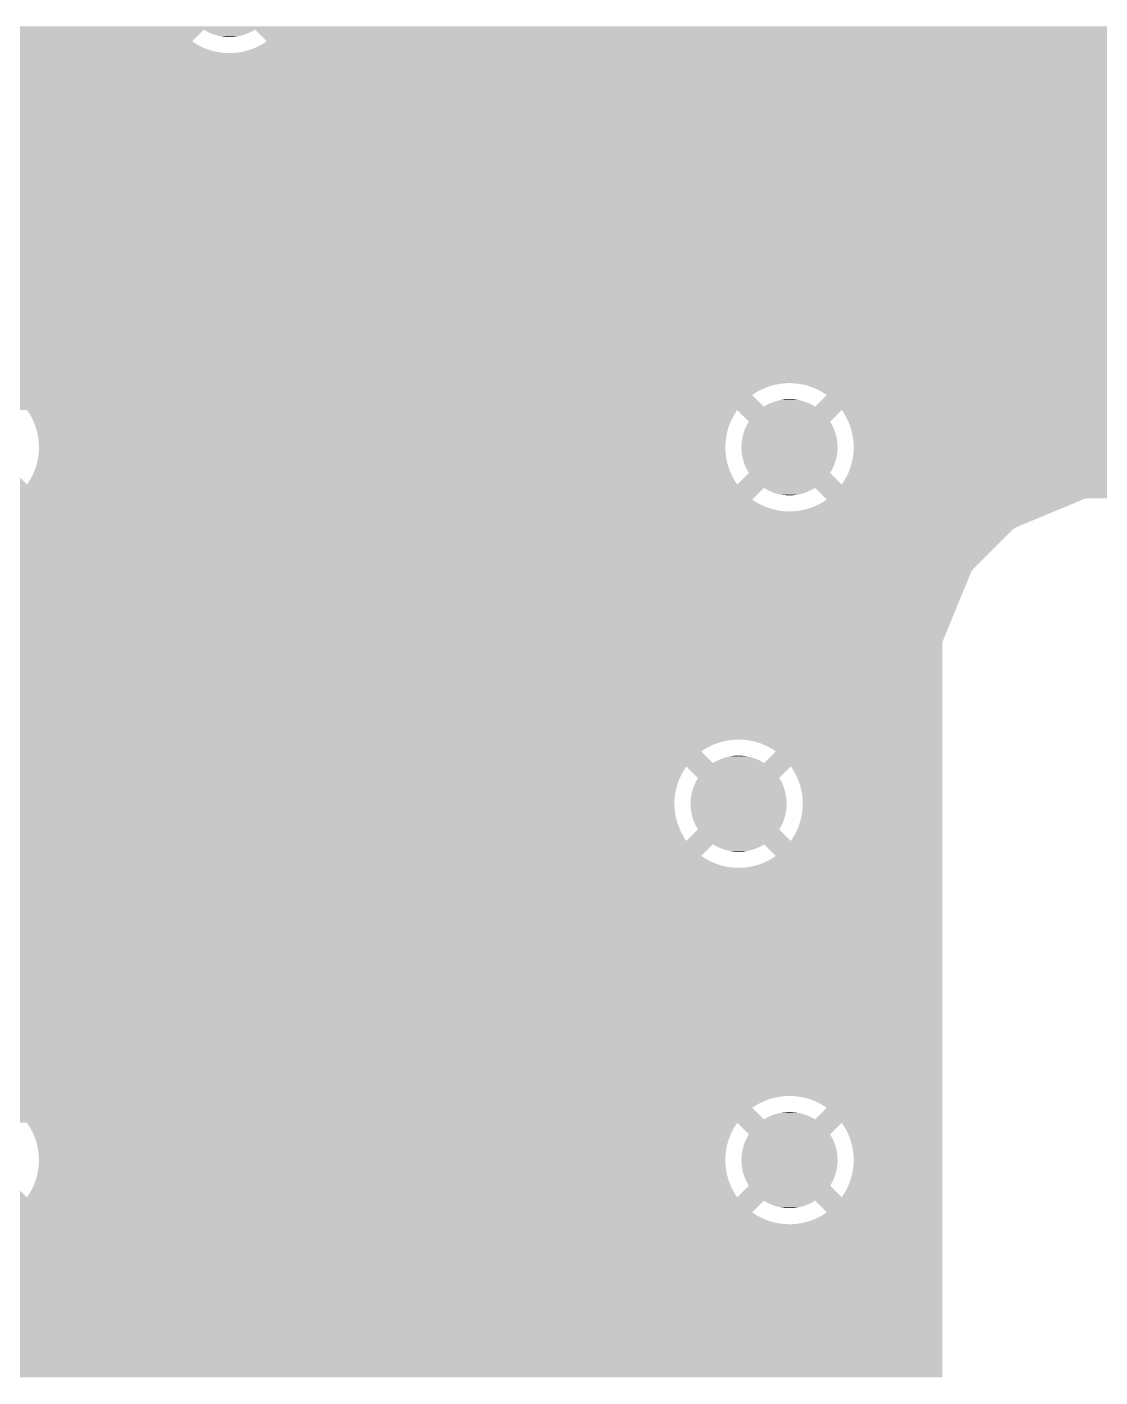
# Model space of a CAD drawing. Extents: x 295 to 953, y 10 to 290.
# Drawn here: x 744.32 to 757.7, y 150.48 to 167.32 of the extents above; entities that cross this region are included whole.
import ezdxf

# ---------------------------------------------------------------- set-up
doc = ezdxf.new("R2010")
doc.units = 0
doc.header["$LTSCALE"] = 5
doc.header["$MEASUREMENT"] = 0
doc.layers.add('FROMC1', color=7, linetype='CONTINUOUS')

msp = doc.modelspace()

# ---------------------------------------------------------------- linework, layer by layer
at = {"layer": 'FROMC1'}
for points in [[(628.471, 167.307), (628.464, 167.325), (768.433, 167.307), (768.433, 167.325)], [(628.479, 167.283), (628.471, 167.307), (768.433, 167.283), (768.433, 167.307)], [(700.322, 167.139), (700.178, 167.283), (746.383, 167.139), (746.527, 167.283)], [(700.178, 167.283), (700.178, 167.283), (746.527, 167.283), (746.528, 167.283)], [(746.557, 167.266), (746.528, 167.283), (747.139, 167.266), (747.168, 167.283)], [(746.57, 167.259), (746.557, 167.266), (747.124, 167.259), (747.139, 167.266)], [(746.601, 167.244), (746.57, 167.259), (747.095, 167.244), (747.124, 167.259)], [(746.615, 167.238), (746.601, 167.244), (747.079, 167.238), (747.095, 167.244)], [(746.647, 167.225), (746.615, 167.238), (747.049, 167.225), (747.079, 167.238)], [(746.661, 167.22), (746.647, 167.225), (747.032, 167.22), (747.049, 167.225)], [(746.695, 167.211), (746.661, 167.22), (747.002, 167.211), (747.032, 167.22)], [(746.709, 167.207), (746.695, 167.211), (746.984, 167.207), (747.002, 167.211)], [(746.744, 167.2), (746.709, 167.207), (746.954, 167.2), (746.984, 167.207)], [(746.757, 167.197), (746.744, 167.2), (746.935, 167.197), (746.954, 167.2)], [(746.794, 167.193), (746.757, 167.197), (746.905, 167.193), (746.935, 167.197)], [(746.806, 167.192), (746.794, 167.193), (746.881, 167.192), (746.905, 167.193)], [(746.855, 167.191), (746.806, 167.192), (746.855, 167.191), (746.881, 167.192)], [(747.312, 167.139), (747.168, 167.283), (768.433, 167.139), (768.433, 167.283)], [(700.044, 167.012), (700.064, 167.017), (746.663, 167.012), (746.639, 167.017)], [(700.064, 167.017), (700.099, 167.027), (746.639, 167.017), (746.607, 167.027)], [(700.099, 167.027), (700.119, 167.034), (746.607, 167.027), (746.585, 167.034)], [(700.119, 167.034), (700.153, 167.046), (746.585, 167.034), (746.553, 167.046)], [(700.153, 167.046), (700.172, 167.055), (746.553, 167.046), (746.532, 167.055)], [(700.172, 167.055), (700.205, 167.069), (746.532, 167.055), (746.501, 167.069)], [(700.205, 167.069), (700.224, 167.079), (746.501, 167.069), (746.48, 167.079)], [(700.224, 167.079), (700.256, 167.096), (746.48, 167.079), (746.45, 167.096)], [(700.256, 167.096), (700.274, 167.107), (746.45, 167.096), (746.431, 167.107)], [(700.274, 167.107), (700.304, 167.126), (746.431, 167.107), (746.402, 167.126)], [(700.304, 167.126), (700.322, 167.139), (746.402, 167.126), (746.383, 167.139)], [(747.034, 167.012), (747.089, 167.027), (768.433, 167.012), (768.433, 167.027)], [(747.089, 167.027), (747.143, 167.046), (768.433, 167.027), (768.433, 167.046)], [(747.143, 167.046), (747.195, 167.069), (768.433, 167.046), (768.433, 167.069)], [(747.195, 167.069), (747.246, 167.096), (768.433, 167.069), (768.433, 167.096)], [(747.246, 167.096), (747.294, 167.126), (768.433, 167.096), (768.433, 167.126)], [(747.294, 167.126), (747.312, 167.139), (768.433, 167.126), (768.433, 167.139)], [(628.494, 166.82), (628.507, 166.875), (768.433, 166.82), (768.433, 166.875)], [(628.507, 166.875), (628.516, 166.932), (768.433, 166.875), (768.433, 166.932)], [(628.516, 166.932), (628.521, 166.989), (768.433, 166.932), (768.433, 166.989)], [(628.521, 166.989), (628.521, 166.99), (768.433, 166.989), (768.433, 166.99)], [(699.875, 166.99), (699.889, 166.991), (746.865, 166.99), (746.808, 166.991)], [(699.889, 166.991), (699.932, 166.993), (746.808, 166.991), (746.779, 166.993)], [(699.932, 166.993), (699.95, 166.996), (746.779, 166.993), (746.751, 166.996)], [(699.95, 166.996), (699.989, 167.001), (746.751, 166.996), (746.72, 167.001)], [(699.989, 167.001), (700.008, 167.005), (746.72, 167.001), (746.695, 167.005)], [(700.008, 167.005), (700.044, 167.012), (746.695, 167.005), (746.663, 167.012)], [(746.865, 166.99), (746.922, 166.993), (768.433, 166.99), (768.433, 166.993)], [(746.922, 166.993), (746.979, 167.001), (768.433, 166.993), (768.433, 167.001)], [(746.979, 167.001), (747.034, 167.012), (768.433, 167.001), (768.433, 167.012)], [(628.432, 166.661), (628.457, 166.712), (768.433, 166.661), (768.433, 166.712)], [(628.457, 166.712), (628.477, 166.765), (768.433, 166.712), (768.433, 166.765)], [(628.477, 166.765), (628.494, 166.82), (768.433, 166.765), (768.433, 166.82)], [(620.488, 166.521), (620.449, 166.563), (768.433, 166.521), (768.433, 166.563)], [(628.186, 166.377), (628.042, 166.521), (768.433, 166.377), (768.433, 166.521)], [(628.373, 166.563), (628.404, 166.611), (768.433, 166.563), (768.433, 166.611)], [(628.404, 166.611), (628.432, 166.661), (768.433, 166.611), (768.433, 166.661)], [(628.12, 166.334), (628.168, 166.364), (768.433, 166.334), (768.433, 166.364)], [(628.168, 166.364), (628.186, 166.377), (768.433, 166.364), (768.433, 166.377)], [(620.707, 166.157), (620.684, 166.228), (768.433, 166.157), (768.433, 166.228)], [(627.739, 166.228), (627.796, 166.231), (768.433, 166.228), (768.433, 166.231)], [(627.796, 166.231), (627.853, 166.239), (768.433, 166.231), (768.433, 166.239)], [(627.853, 166.239), (627.908, 166.25), (768.433, 166.239), (768.433, 166.25)], [(627.908, 166.25), (627.963, 166.265), (768.433, 166.25), (768.433, 166.265)], [(627.963, 166.265), (628.017, 166.284), (768.433, 166.265), (768.433, 166.284)], [(628.017, 166.284), (628.069, 166.307), (768.433, 166.284), (768.433, 166.307)], [(628.069, 166.307), (628.12, 166.334), (768.433, 166.307), (768.433, 166.334)], [(656.122, 166.153), (656.043, 166.157), (768.433, 166.153), (768.433, 166.157)], [(656.311, 166.116), (656.122, 166.153), (768.433, 166.116), (768.433, 166.153)], [(656.487, 166.041), (656.311, 166.116), (768.433, 166.041), (768.433, 166.116)], [(656.643, 165.93), (656.487, 166.041), (768.433, 165.93), (768.433, 166.041)], [(656.772, 165.788), (656.643, 165.93), (768.433, 165.788), (768.433, 165.93)], [(656.869, 165.623), (656.772, 165.788), (768.433, 165.623), (768.433, 165.788)], [(656.929, 165.441), (656.869, 165.623), (768.433, 165.441), (768.433, 165.623)], [(656.949, 165.25), (656.929, 165.441), (768.433, 165.25), (768.433, 165.441)], [(656.909, 164.982), (656.946, 165.17), (768.433, 164.982), (768.433, 165.17)], [(656.946, 165.17), (656.949, 165.25), (768.433, 165.17), (768.433, 165.25)], [(656.833, 164.806), (656.909, 164.982), (768.433, 164.806), (768.433, 164.982)], [(656.815, 164.78), (656.833, 164.806), (768.433, 164.78), (768.433, 164.806)], [(682.117, 164.779), (682.06, 164.78), (768.433, 164.779), (768.433, 164.78)], [(682.174, 164.774), (682.117, 164.779), (768.433, 164.774), (768.433, 164.779)], [(682.23, 164.765), (682.174, 164.774), (768.433, 164.765), (768.433, 164.774)], [(682.286, 164.753), (682.23, 164.765), (768.433, 164.753), (768.433, 164.765)], [(682.34, 164.736), (682.286, 164.753), (768.433, 164.736), (768.433, 164.753)], [(682.393, 164.715), (682.34, 164.736), (768.433, 164.715), (768.433, 164.736)], [(682.445, 164.691), (682.393, 164.715), (768.433, 164.691), (768.433, 164.715)], [(682.495, 164.663), (682.445, 164.691), (768.433, 164.663), (768.433, 164.691)], [(682.542, 164.631), (682.495, 164.663), (768.433, 164.631), (768.433, 164.663)], [(682.398, 164.487), (682.542, 164.631), (768.433, 164.487), (768.433, 164.631)], [(656.451, 164.445), (656.524, 164.487), (768.433, 164.445), (768.433, 164.487)], [(682.751, 164.412), (682.729, 164.445), (768.433, 164.412), (768.433, 164.445)], [(682.78, 164.363), (682.751, 164.412), (768.433, 164.363), (768.433, 164.412)], [(682.806, 164.312), (682.78, 164.363), (768.433, 164.312), (768.433, 164.363)], [(682.827, 164.259), (682.806, 164.312), (768.433, 164.259), (768.433, 164.312)], [(682.83, 164.252), (682.827, 164.259), (768.433, 164.252), (768.433, 164.259)], [(727.242, 164.248), (727.163, 164.252), (768.433, 164.248), (768.433, 164.252)], [(727.431, 164.211), (727.242, 164.248), (768.433, 164.211), (768.433, 164.248)], [(727.607, 164.136), (727.431, 164.211), (768.433, 164.136), (768.433, 164.211)], [(727.763, 164.025), (727.607, 164.136), (768.433, 164.025), (768.433, 164.136)], [(727.892, 163.883), (727.763, 164.025), (768.433, 163.883), (768.433, 164.025)], [(727.989, 163.718), (727.892, 163.883), (768.433, 163.718), (768.433, 163.883)], [(728.049, 163.536), (727.989, 163.718), (768.433, 163.536), (768.433, 163.718)], [(728.069, 163.345), (728.049, 163.536), (768.433, 163.345), (768.433, 163.536)], [(728.066, 163.265), (728.069, 163.345), (768.432, 163.265), (768.433, 163.345)], [(728.029, 163.077), (728.059, 163.233), (768.368, 163.077), (768.432, 163.233)], [(728.06, 163.233), (728.066, 163.265), (768.432, 163.233), (768.432, 163.265)], [(727.953, 162.901), (728.029, 163.077), (768.295, 162.901), (768.368, 163.077)], [(727.935, 162.875), (727.953, 162.901), (768.284, 162.875), (768.295, 162.901)], [(743.712, 162.874), (743.655, 162.875), (753.801, 162.874), (753.815, 162.875)], [(743.741, 162.872), (743.712, 162.874), (753.758, 162.872), (753.801, 162.874)], [(743.769, 162.869), (743.741, 162.872), (753.74, 162.869), (753.758, 162.872)], [(743.8, 162.864), (743.769, 162.869), (753.702, 162.864), (753.74, 162.869)], [(743.825, 162.86), (743.8, 162.864), (753.682, 162.86), (753.702, 162.864)], [(743.857, 162.853), (743.825, 162.86), (753.646, 162.853), (753.682, 162.86)], [(743.881, 162.848), (743.857, 162.853), (753.626, 162.848), (753.646, 162.853)], [(743.913, 162.838), (743.881, 162.848), (753.591, 162.838), (753.626, 162.848)], [(743.935, 162.831), (743.913, 162.838), (753.571, 162.831), (753.591, 162.838)], [(743.967, 162.819), (743.935, 162.831), (753.537, 162.819), (753.571, 162.831)], [(743.988, 162.81), (743.967, 162.819), (753.518, 162.81), (753.537, 162.819)], [(744.019, 162.796), (743.988, 162.81), (753.485, 162.796), (753.518, 162.81)], [(753.872, 162.874), (753.815, 162.875), (768.284, 162.874), (768.284, 162.875)], [(753.929, 162.869), (753.872, 162.874), (768.282, 162.869), (768.284, 162.874)], [(753.985, 162.86), (753.929, 162.869), (768.278, 162.86), (768.282, 162.869)], [(754.041, 162.848), (753.985, 162.86), (768.273, 162.848), (768.278, 162.86)], [(754.095, 162.831), (754.041, 162.848), (768.266, 162.831), (768.273, 162.848)], [(754.148, 162.81), (754.095, 162.831), (768.257, 162.81), (768.266, 162.831)], [(754.2, 162.786), (754.148, 162.81), (768.247, 162.786), (768.257, 162.81)], [(743.993, 162.582), (744.137, 162.726), (753.512, 162.582), (753.368, 162.726)], [(744.04, 162.786), (744.019, 162.796), (753.466, 162.786), (753.485, 162.796)], [(744.07, 162.769), (744.04, 162.786), (753.434, 162.769), (753.466, 162.786)], [(744.09, 162.758), (744.07, 162.769), (753.416, 162.758), (753.434, 162.769)], [(744.118, 162.739), (744.09, 162.758), (753.386, 162.739), (753.416, 162.758)], [(744.137, 162.726), (744.118, 162.739), (753.368, 162.726), (753.386, 162.739)], [(753.601, 162.627), (753.631, 162.64), (754.065, 162.627), (754.033, 162.64)], [(753.631, 162.64), (753.648, 162.645), (754.033, 162.64), (754.019, 162.645)], [(753.648, 162.645), (753.678, 162.654), (754.019, 162.645), (753.985, 162.654)], [(753.678, 162.654), (753.696, 162.658), (753.985, 162.654), (753.971, 162.658)], [(753.696, 162.658), (753.726, 162.665), (753.971, 162.658), (753.936, 162.665)], [(753.726, 162.665), (753.745, 162.668), (753.936, 162.665), (753.923, 162.668)], [(753.745, 162.668), (753.775, 162.672), (753.923, 162.668), (753.886, 162.672)], [(753.775, 162.672), (753.799, 162.673), (753.886, 162.672), (753.874, 162.673)], [(753.799, 162.673), (753.825, 162.674), (753.874, 162.673), (753.825, 162.674)], [(754.153, 162.582), (754.297, 162.726), (768.163, 162.582), (768.223, 162.726)], [(754.25, 162.758), (754.2, 162.786), (768.236, 162.758), (768.247, 162.786)], [(754.297, 162.726), (754.25, 162.758), (768.223, 162.726), (768.236, 162.758)], [(727.571, 162.54), (727.644, 162.582), (768.145, 162.54), (768.163, 162.582)], [(743.993, 162.582), (743.993, 162.582), (753.513, 162.582), (753.512, 162.582)], [(744.346, 162.507), (744.324, 162.54), (753.16, 162.507), (753.181, 162.54)], [(744.355, 162.492), (744.346, 162.507), (753.15, 162.492), (753.16, 162.507)], [(744.375, 162.458), (744.355, 162.492), (753.13, 162.458), (753.15, 162.492)], [(753.326, 162.395), (753.181, 162.54), (754.339, 162.395), (754.484, 162.54)], [(753.513, 162.582), (753.541, 162.599), (754.153, 162.582), (754.123, 162.599)], [(753.541, 162.599), (753.556, 162.606), (754.123, 162.599), (754.11, 162.606)], [(753.556, 162.606), (753.585, 162.621), (754.11, 162.606), (754.079, 162.621)], [(753.585, 162.621), (753.601, 162.627), (754.079, 162.621), (754.065, 162.627)], [(754.506, 162.507), (754.484, 162.54), (768.132, 162.507), (768.145, 162.54)], [(754.535, 162.458), (754.506, 162.507), (768.112, 162.458), (768.132, 162.507)], [(744.383, 162.442), (744.375, 162.458), (753.122, 162.442), (753.13, 162.458)], [(744.401, 162.407), (744.383, 162.442), (753.105, 162.407), (753.122, 162.442)], [(744.407, 162.391), (744.401, 162.407), (753.097, 162.391), (753.105, 162.407)], [(744.422, 162.354), (744.407, 162.391), (753.083, 162.354), (753.097, 162.391)], [(744.428, 162.338), (744.422, 162.354), (753.077, 162.338), (753.083, 162.354)], [(744.44, 162.3), (744.428, 162.338), (753.065, 162.3), (753.077, 162.338)], [(753.266, 162.269), (753.28, 162.308), (754.4, 162.269), (754.385, 162.308)], [(753.28, 162.308), (753.284, 162.315), (754.385, 162.308), (754.382, 162.315)], [(753.284, 162.315), (753.301, 162.352), (754.382, 162.315), (754.364, 162.352)], [(753.301, 162.352), (753.305, 162.359), (754.364, 162.352), (754.36, 162.359)], [(753.305, 162.359), (753.326, 162.395), (754.36, 162.359), (754.339, 162.395)], [(754.561, 162.407), (754.535, 162.458), (768.09, 162.407), (768.112, 162.458)], [(754.582, 162.354), (754.561, 162.407), (768.069, 162.354), (768.09, 162.407)], [(754.589, 162.335), (754.582, 162.354), (768.061, 162.335), (768.069, 162.354)], [(754.6, 162.3), (754.589, 162.335), (768.026, 162.3), (768.061, 162.335)], [(744.445, 162.283), (744.44, 162.3), (753.06, 162.283), (753.065, 162.3)], [(744.454, 162.245), (744.445, 162.283), (753.051, 162.245), (753.06, 162.283)], [(744.458, 162.228), (744.454, 162.245), (753.047, 162.228), (753.051, 162.245)], [(744.465, 162.189), (744.458, 162.228), (753.041, 162.189), (753.047, 162.228)], [(744.466, 162.171), (744.465, 162.189), (753.038, 162.171), (753.041, 162.189)], [(744.471, 162.132), (744.466, 162.171), (753.035, 162.132), (753.038, 162.171)], [(753.235, 162.124), (753.24, 162.165), (754.43, 162.124), (754.425, 162.165)], [(753.24, 162.165), (753.242, 162.173), (754.425, 162.165), (754.424, 162.173)], [(753.242, 162.173), (753.249, 162.214), (754.424, 162.173), (754.415, 162.214)], [(753.249, 162.214), (753.252, 162.222), (754.415, 162.214), (754.414, 162.222)], [(753.252, 162.222), (753.263, 162.261), (754.414, 162.222), (754.402, 162.261)], [(753.263, 162.261), (753.266, 162.269), (754.402, 162.261), (754.4, 162.269)], [(754.614, 162.245), (754.6, 162.3), (767.971, 162.245), (768.026, 162.3)], [(754.625, 162.189), (754.614, 162.245), (767.914, 162.189), (767.971, 162.245)], [(754.631, 162.132), (754.625, 162.189), (767.858, 162.132), (767.914, 162.189)], [(744.461, 161.944), (744.467, 161.979), (753.043, 161.944), (753.039, 161.979)], [(744.467, 161.979), (744.469, 162.001), (753.039, 161.979), (753.036, 162.001)], [(744.469, 162.001), (744.472, 162.036), (753.036, 162.001), (753.034, 162.036)], [(744.471, 162.114), (744.471, 162.132), (753.033, 162.114), (753.035, 162.132)], [(744.473, 162.075), (744.471, 162.114), (753.033, 162.075), (753.033, 162.114)], [(744.472, 162.057), (744.473, 162.075), (753.033, 162.057), (753.033, 162.075)], [(744.472, 162.036), (744.472, 162.057), (753.034, 162.036), (753.033, 162.057)], [(753.233, 162.075), (753.235, 162.116), (754.432, 162.075), (754.43, 162.116)], [(753.235, 162.034), (753.233, 162.075), (754.431, 162.034), (754.432, 162.075)], [(753.235, 162.116), (753.235, 162.124), (754.43, 162.116), (754.43, 162.124)], [(753.235, 162.026), (753.235, 162.034), (754.43, 162.026), (754.431, 162.034)], [(753.24, 161.985), (753.235, 162.026), (754.425, 161.985), (754.43, 162.026)], [(753.241, 161.977), (753.24, 161.985), (754.424, 161.977), (754.425, 161.985)], [(753.25, 161.936), (753.241, 161.977), (754.416, 161.936), (754.424, 161.977)], [(754.618, 161.922), (754.627, 161.979), (767.648, 161.922), (767.704, 161.979)], [(754.627, 161.979), (754.632, 162.036), (767.704, 161.979), (767.761, 162.036)], [(754.633, 162.075), (754.631, 162.132), (767.801, 162.075), (767.858, 162.132)], [(754.632, 162.036), (754.633, 162.075), (767.761, 162.036), (767.801, 162.075)], [(744.416, 161.78), (744.428, 161.812), (753.089, 161.78), (753.077, 161.812)], [(744.428, 161.812), (744.435, 161.833), (753.077, 161.812), (753.07, 161.833)], [(744.435, 161.833), (744.445, 161.867), (753.07, 161.833), (753.061, 161.867)], [(744.445, 161.867), (744.45, 161.888), (753.061, 161.867), (753.055, 161.888)], [(744.45, 161.888), (744.458, 161.922), (753.055, 161.888), (753.048, 161.922)], [(744.458, 161.922), (744.461, 161.944), (753.048, 161.922), (753.043, 161.944)], [(753.251, 161.928), (753.25, 161.936), (754.414, 161.928), (754.416, 161.936)], [(753.263, 161.889), (753.251, 161.928), (754.402, 161.889), (754.414, 161.928)], [(753.265, 161.881), (753.263, 161.889), (754.399, 161.881), (754.402, 161.889)], [(753.28, 161.842), (753.265, 161.881), (754.385, 161.842), (754.399, 161.881)], [(753.283, 161.835), (753.28, 161.842), (754.382, 161.835), (754.385, 161.842)], [(753.301, 161.798), (753.283, 161.835), (754.364, 161.798), (754.382, 161.835)], [(753.305, 161.791), (753.301, 161.798), (754.36, 161.791), (754.364, 161.798)], [(754.568, 161.759), (754.588, 161.812), (767.41, 161.759), (767.538, 161.812)], [(754.588, 161.812), (754.605, 161.867), (767.538, 161.812), (767.593, 161.867)], [(754.605, 161.867), (754.618, 161.922), (767.593, 161.867), (767.648, 161.922)], [(743.021, 161.61), (743.166, 161.755), (744.324, 161.61), (744.179, 161.755)], [(744.336, 161.628), (744.355, 161.658), (753.169, 161.628), (753.15, 161.658)], [(744.355, 161.658), (744.366, 161.677), (753.15, 161.658), (753.139, 161.677)], [(744.366, 161.677), (744.383, 161.708), (753.139, 161.677), (753.122, 161.708)], [(744.383, 161.708), (744.393, 161.727), (753.122, 161.708), (753.112, 161.727)], [(744.393, 161.727), (744.408, 161.759), (753.112, 161.727), (753.098, 161.759)], [(744.408, 161.759), (744.416, 161.78), (753.098, 161.759), (753.089, 161.78)], [(753.181, 161.61), (753.326, 161.755), (754.484, 161.61), (754.339, 161.755)], [(753.326, 161.755), (753.305, 161.791), (754.339, 161.755), (754.36, 161.791)], [(754.484, 161.61), (754.515, 161.658), (767.051, 161.61), (767.166, 161.658)], [(754.515, 161.658), (754.543, 161.708), (767.166, 161.658), (767.286, 161.708)], [(754.543, 161.708), (754.568, 161.759), (767.286, 161.708), (767.41, 161.759)], [(665.826, 161.568), (665.821, 161.61), (766.949, 161.568), (767.051, 161.61)], [(744.137, 161.424), (743.993, 161.568), (753.368, 161.424), (753.512, 161.568)], [(743.993, 161.568), (743.993, 161.568), (753.512, 161.568), (753.513, 161.568)], [(744.324, 161.61), (744.336, 161.628), (753.181, 161.61), (753.169, 161.628)], [(753.542, 161.551), (753.513, 161.568), (754.124, 161.551), (754.153, 161.568)], [(753.555, 161.544), (753.542, 161.551), (754.109, 161.544), (754.124, 161.551)], [(753.586, 161.529), (753.555, 161.544), (754.08, 161.529), (754.109, 161.544)], [(753.6, 161.523), (753.586, 161.529), (754.064, 161.523), (754.08, 161.529)], [(753.632, 161.51), (753.6, 161.523), (754.034, 161.51), (754.064, 161.523)], [(753.646, 161.505), (753.632, 161.51), (754.017, 161.505), (754.034, 161.51)], [(753.68, 161.496), (753.646, 161.505), (753.987, 161.496), (754.017, 161.505)], [(753.694, 161.492), (753.68, 161.496), (753.969, 161.492), (753.987, 161.496)], [(753.729, 161.485), (753.694, 161.492), (753.939, 161.485), (753.969, 161.492)], [(753.742, 161.482), (753.729, 161.485), (753.92, 161.482), (753.939, 161.485)], [(753.779, 161.478), (753.742, 161.482), (753.89, 161.478), (753.92, 161.482)], [(753.791, 161.477), (753.779, 161.478), (753.866, 161.477), (753.89, 161.478)], [(753.84, 161.476), (753.791, 161.477), (753.84, 161.476), (753.866, 161.477)], [(754.281, 161.44), (754.153, 161.568), (766.639, 161.44), (766.949, 161.568)], [(743.823, 161.29), (743.859, 161.297), (753.68, 161.29), (753.648, 161.297)], [(743.859, 161.297), (743.879, 161.302), (753.648, 161.297), (753.624, 161.302)], [(743.879, 161.302), (743.914, 161.312), (753.624, 161.302), (753.592, 161.312)], [(743.914, 161.312), (743.934, 161.319), (753.592, 161.312), (753.57, 161.319)], [(743.934, 161.319), (743.968, 161.331), (753.57, 161.319), (753.538, 161.331)], [(743.968, 161.331), (743.987, 161.34), (753.538, 161.331), (753.517, 161.34)], [(743.987, 161.34), (744.02, 161.354), (753.517, 161.34), (753.486, 161.354)], [(744.02, 161.354), (744.039, 161.364), (753.486, 161.354), (753.465, 161.364)], [(744.039, 161.364), (744.071, 161.381), (753.465, 161.364), (753.435, 161.381)], [(744.071, 161.381), (744.089, 161.392), (753.435, 161.381), (753.416, 161.392)], [(744.089, 161.392), (744.119, 161.411), (753.416, 161.392), (753.387, 161.411)], [(744.119, 161.411), (744.137, 161.424), (753.387, 161.411), (753.368, 161.424)], [(753.964, 161.286), (754.019, 161.297), (757.16, 161.286), (757.188, 161.297)], [(754.019, 161.297), (754.074, 161.312), (757.188, 161.297), (757.224, 161.312)], [(754.074, 161.312), (754.128, 161.331), (757.224, 161.312), (757.27, 161.331)], [(754.128, 161.331), (754.18, 161.354), (757.27, 161.331), (757.325, 161.354)], [(754.18, 161.354), (754.231, 161.381), (757.325, 161.354), (757.389, 161.381)], [(754.231, 161.381), (754.279, 161.411), (757.389, 161.381), (757.461, 161.411)], [(754.279, 161.411), (754.297, 161.424), (757.461, 161.411), (757.491, 161.424)], [(754.291, 161.43), (754.281, 161.44), (757.507, 161.43), (757.556, 161.44)], [(754.297, 161.424), (754.291, 161.43), (757.491, 161.424), (757.507, 161.43)], [(665.757, 161.075), (665.799, 161.172), (756.654, 161.075), (756.888, 161.172)], [(665.799, 161.172), (665.819, 161.275), (756.888, 161.172), (757.135, 161.275)], [(743.69, 161.275), (743.704, 161.276), (753.85, 161.275), (753.793, 161.276)], [(743.704, 161.276), (743.747, 161.278), (753.793, 161.276), (753.764, 161.278)], [(743.747, 161.278), (743.765, 161.281), (753.764, 161.278), (753.736, 161.281)], [(743.765, 161.281), (743.804, 161.286), (753.736, 161.281), (753.705, 161.286)], [(743.804, 161.286), (743.823, 161.29), (753.705, 161.286), (753.68, 161.29)], [(753.85, 161.275), (753.907, 161.278), (757.135, 161.275), (757.143, 161.278)], [(753.907, 161.278), (753.964, 161.286), (757.143, 161.278), (757.16, 161.286)], [(665.612, 160.84), (665.723, 160.996), (756.405, 160.84), (756.562, 160.996)], [(665.723, 160.996), (665.745, 161.047), (756.562, 160.996), (756.613, 161.047)], [(665.745, 161.047), (665.757, 161.075), (756.613, 161.047), (756.654, 161.075)], [(665.471, 160.71), (665.612, 160.84), (756.276, 160.71), (756.405, 160.84)], [(665.305, 160.613), (665.471, 160.71), (756.179, 160.613), (756.276, 160.71)], [(653.702, 160.518), (653.697, 160.533), (756.098, 160.518), (756.108, 160.533)], [(653.727, 160.442), (653.702, 160.518), (756.066, 160.442), (756.098, 160.518)], [(664.933, 160.533), (665.123, 160.553), (756.108, 160.533), (756.121, 160.553)], [(665.123, 160.553), (665.142, 160.56), (756.121, 160.553), (756.125, 160.56)], [(665.142, 160.56), (665.305, 160.613), (756.125, 160.56), (756.179, 160.613)], [(672.632, 160.438), (672.553, 160.442), (756.065, 160.438), (756.066, 160.442)], [(672.821, 160.401), (672.632, 160.438), (756.05, 160.401), (756.065, 160.438)], [(672.997, 160.326), (672.821, 160.401), (756.019, 160.326), (756.05, 160.401)], [(673.153, 160.215), (672.997, 160.326), (755.973, 160.215), (756.019, 160.326)], [(673.282, 160.073), (673.153, 160.215), (755.915, 160.073), (755.973, 160.215)], [(673.379, 159.908), (673.282, 160.073), (755.847, 159.908), (755.915, 160.073)], [(673.439, 159.726), (673.379, 159.908), (755.772, 159.726), (755.847, 159.908)], [(673.446, 159.665), (673.439, 159.726), (755.747, 159.665), (755.772, 159.726)], [(673.451, 159.616), (673.446, 159.665), (755.738, 159.616), (755.747, 159.665)], [(673.459, 159.535), (673.451, 159.616), (755.738, 159.535), (755.738, 159.616)], [(673.419, 159.267), (673.456, 159.455), (755.738, 159.267), (755.738, 159.455)], [(673.456, 159.455), (673.459, 159.535), (755.738, 159.455), (755.738, 159.535)], [(673.343, 159.091), (673.419, 159.267), (755.738, 159.091), (755.738, 159.267)], [(673.232, 158.935), (673.343, 159.091), (755.738, 158.935), (755.738, 159.091)], [(672.925, 158.708), (673.091, 158.805), (755.738, 158.708), (755.738, 158.805)], [(673.091, 158.805), (673.232, 158.935), (755.738, 158.805), (755.738, 158.935)], [(659.929, 158.603), (659.908, 158.628), (755.738, 158.603), (755.738, 158.628)], [(660.034, 158.43), (659.929, 158.603), (755.738, 158.43), (755.738, 158.603)], [(672.553, 158.628), (672.743, 158.648), (755.738, 158.628), (755.738, 158.648)], [(672.743, 158.648), (672.925, 158.708), (755.738, 158.648), (755.738, 158.708)], [(660.036, 158.427), (660.034, 158.43), (753.123, 158.427), (753.18, 158.43)], [(660.041, 158.419), (660.036, 158.427), (753.067, 158.419), (753.123, 158.427)], [(660.048, 158.408), (660.041, 158.419), (753.011, 158.408), (753.067, 158.419)], [(660.057, 158.393), (660.048, 158.408), (752.956, 158.393), (753.011, 158.408)], [(660.064, 158.381), (660.057, 158.393), (752.924, 158.381), (752.956, 158.393)], [(660.067, 158.374), (660.064, 158.381), (752.902, 158.374), (752.924, 158.381)], [(660.077, 158.351), (660.067, 158.374), (752.85, 158.351), (752.902, 158.374)], [(660.088, 158.324), (660.077, 158.351), (752.799, 158.324), (752.85, 158.351)], [(660.1, 158.294), (660.088, 158.324), (752.751, 158.294), (752.799, 158.324)], [(660.105, 158.281), (660.1, 158.294), (752.733, 158.281), (752.751, 158.294)], [(660.163, 158.141), (660.105, 158.281), (752.873, 158.141), (752.733, 158.281)], [(753.237, 158.429), (753.18, 158.43), (755.738, 158.429), (755.738, 158.43)], [(753.294, 158.424), (753.237, 158.429), (755.738, 158.424), (755.738, 158.429)], [(753.35, 158.415), (753.294, 158.424), (755.738, 158.415), (755.738, 158.424)], [(753.406, 158.403), (753.35, 158.415), (755.738, 158.403), (755.738, 158.415)], [(753.46, 158.386), (753.406, 158.403), (755.738, 158.386), (755.738, 158.403)], [(753.513, 158.365), (753.46, 158.386), (755.738, 158.365), (755.738, 158.386)], [(753.565, 158.341), (753.513, 158.365), (755.738, 158.341), (755.738, 158.365)], [(753.518, 158.137), (753.662, 158.281), (755.738, 158.137), (755.738, 158.281)], [(753.615, 158.313), (753.565, 158.341), (755.738, 158.313), (755.738, 158.341)], [(753.662, 158.281), (753.615, 158.313), (755.738, 158.281), (755.738, 158.313)], [(660.164, 158.137), (660.163, 158.141), (752.877, 158.137), (752.873, 158.141)], [(660.174, 158.095), (660.164, 158.137), (755.738, 158.095), (755.738, 158.137)], [(660.164, 158.137), (660.164, 158.137), (752.878, 158.137), (752.877, 158.137)], [(660.186, 158.047), (660.174, 158.095), (752.515, 158.047), (752.546, 158.095)], [(752.691, 157.95), (752.546, 158.095), (753.704, 157.95), (753.849, 158.095)], [(752.878, 158.137), (752.906, 158.154), (753.518, 158.137), (753.488, 158.154)], [(752.906, 158.154), (752.921, 158.161), (753.488, 158.154), (753.475, 158.161)], [(752.921, 158.161), (752.95, 158.176), (753.475, 158.161), (753.444, 158.176)], [(752.95, 158.176), (752.966, 158.182), (753.444, 158.176), (753.43, 158.182)], [(752.966, 158.182), (752.996, 158.195), (753.43, 158.182), (753.398, 158.195)], [(752.996, 158.195), (753.013, 158.2), (753.398, 158.195), (753.384, 158.2)], [(753.013, 158.2), (753.043, 158.209), (753.384, 158.2), (753.35, 158.209)], [(753.043, 158.209), (753.061, 158.213), (753.35, 158.209), (753.336, 158.213)], [(753.061, 158.213), (753.091, 158.22), (753.336, 158.213), (753.301, 158.22)], [(753.091, 158.22), (753.11, 158.223), (753.301, 158.22), (753.288, 158.223)], [(753.11, 158.223), (753.14, 158.227), (753.288, 158.223), (753.251, 158.227)], [(753.14, 158.227), (753.164, 158.228), (753.251, 158.227), (753.239, 158.228)], [(753.164, 158.228), (753.19, 158.229), (753.239, 158.228), (753.19, 158.229)], [(753.871, 158.062), (753.849, 158.095), (755.738, 158.062), (755.738, 158.095)], [(660.189, 158.031), (660.186, 158.047), (752.506, 158.031), (752.515, 158.047)], [(732.005, 158.026), (731.846, 158.031), (752.503, 158.026), (752.506, 158.031)], [(732.237, 157.997), (732.005, 158.026), (752.487, 157.997), (752.503, 158.026)], [(732.325, 157.986), (732.237, 157.997), (752.482, 157.986), (752.487, 157.997)], [(732.484, 157.946), (732.325, 157.986), (752.462, 157.946), (752.482, 157.986)], [(732.638, 157.906), (732.484, 157.946), (752.447, 157.906), (752.462, 157.946)], [(752.67, 157.914), (752.691, 157.95), (753.725, 157.914), (753.704, 157.95)], [(753.9, 158.013), (753.871, 158.062), (755.738, 158.013), (755.738, 158.062)], [(753.926, 157.962), (753.9, 158.013), (755.738, 157.962), (755.738, 158.013)], [(753.947, 157.909), (753.926, 157.962), (755.738, 157.909), (755.738, 157.962)], [(732.673, 157.893), (732.638, 157.906), (752.442, 157.893), (752.447, 157.906)], [(732.811, 157.838), (732.673, 157.893), (752.425, 157.838), (752.442, 157.893)], [(732.939, 157.788), (732.811, 157.838), (752.413, 157.788), (752.425, 157.838)], [(732.948, 157.783), (732.939, 157.788), (752.412, 157.783), (752.413, 157.788)], [(733.051, 157.726), (732.948, 157.783), (752.403, 157.726), (752.412, 157.783)], [(752.607, 157.728), (752.614, 157.769), (753.789, 157.728), (753.78, 157.769)], [(752.614, 157.769), (752.617, 157.777), (753.78, 157.769), (753.779, 157.777)], [(752.617, 157.777), (752.628, 157.816), (753.779, 157.777), (753.767, 157.816)], [(752.628, 157.816), (752.631, 157.824), (753.767, 157.816), (753.765, 157.824)], [(752.631, 157.824), (752.645, 157.863), (753.765, 157.824), (753.75, 157.863)], [(752.645, 157.863), (752.649, 157.87), (753.75, 157.863), (753.747, 157.87)], [(752.649, 157.87), (752.666, 157.907), (753.747, 157.87), (753.729, 157.907)], [(752.666, 157.907), (752.67, 157.914), (753.729, 157.907), (753.725, 157.914)], [(753.965, 157.855), (753.947, 157.909), (755.738, 157.855), (755.738, 157.909)], [(753.979, 157.8), (753.965, 157.855), (755.738, 157.8), (755.738, 157.855)], [(753.99, 157.744), (753.979, 157.8), (755.738, 157.744), (755.738, 157.8)], [(733.154, 157.669), (733.051, 157.726), (752.398, 157.669), (752.403, 157.726)], [(733.222, 157.632), (733.154, 157.669), (752.398, 157.632), (752.398, 157.669)], [(733.249, 157.612), (733.222, 157.632), (752.398, 157.612), (752.398, 157.632)], [(733.328, 157.556), (733.249, 157.612), (752.401, 157.556), (752.398, 157.612)], [(752.598, 157.63), (752.6, 157.671), (753.797, 157.63), (753.795, 157.671)], [(752.6, 157.589), (752.598, 157.63), (753.796, 157.589), (753.797, 157.63)], [(752.6, 157.679), (752.605, 157.72), (753.795, 157.679), (753.79, 157.72)], [(752.6, 157.671), (752.6, 157.679), (753.795, 157.671), (753.795, 157.679)], [(752.6, 157.581), (752.6, 157.589), (753.795, 157.581), (753.796, 157.589)], [(752.605, 157.72), (752.607, 157.728), (753.79, 157.72), (753.789, 157.728)], [(753.996, 157.687), (753.99, 157.744), (755.738, 157.687), (755.738, 157.744)], [(753.992, 157.534), (753.997, 157.591), (755.738, 157.534), (755.738, 157.591)], [(753.998, 157.63), (753.996, 157.687), (755.738, 157.63), (755.738, 157.687)], [(753.997, 157.591), (753.998, 157.63), (755.738, 157.591), (755.738, 157.63)], [(733.406, 157.499), (733.328, 157.556), (752.408, 157.499), (752.401, 157.556)], [(733.483, 157.443), (733.406, 157.499), (752.42, 157.443), (752.408, 157.499)], [(733.541, 157.388), (733.483, 157.443), (752.435, 157.388), (752.42, 157.443)], [(752.605, 157.54), (752.6, 157.581), (753.79, 157.54), (753.795, 157.581)], [(752.606, 157.532), (752.605, 157.54), (753.789, 157.532), (753.79, 157.54)], [(752.615, 157.491), (752.606, 157.532), (753.781, 157.491), (753.789, 157.532)], [(752.616, 157.483), (752.615, 157.491), (753.779, 157.483), (753.781, 157.491)], [(752.628, 157.444), (752.616, 157.483), (753.767, 157.444), (753.779, 157.483)], [(752.63, 157.436), (752.628, 157.444), (753.764, 157.436), (753.767, 157.444)], [(752.645, 157.397), (752.63, 157.436), (753.75, 157.397), (753.764, 157.436)], [(753.953, 157.367), (753.97, 157.422), (755.738, 157.367), (755.738, 157.422)], [(753.97, 157.422), (753.983, 157.477), (755.738, 157.422), (755.738, 157.477)], [(753.983, 157.477), (753.992, 157.534), (755.738, 157.477), (755.738, 157.534)], [(733.599, 157.335), (733.541, 157.388), (752.454, 157.335), (752.435, 157.388)], [(733.654, 157.282), (733.599, 157.335), (752.477, 157.282), (752.454, 157.335)], [(733.708, 157.232), (733.654, 157.282), (752.504, 157.232), (752.477, 157.282)], [(752.546, 157.165), (752.691, 157.31), (753.849, 157.165), (753.704, 157.31)], [(752.648, 157.39), (752.645, 157.397), (753.747, 157.39), (753.75, 157.397)], [(752.666, 157.353), (752.648, 157.39), (753.729, 157.353), (753.747, 157.39)], [(752.67, 157.346), (752.666, 157.353), (753.725, 157.346), (753.729, 157.353)], [(752.691, 157.31), (752.67, 157.346), (753.704, 157.31), (753.725, 157.346)], [(753.88, 157.213), (753.908, 157.263), (755.738, 157.213), (755.738, 157.263)], [(753.908, 157.263), (753.933, 157.314), (755.738, 157.263), (755.738, 157.314)], [(753.933, 157.314), (753.953, 157.367), (755.738, 157.314), (755.738, 157.367)], [(733.719, 157.222), (733.708, 157.232), (752.51, 157.222), (752.504, 157.232)], [(733.751, 157.183), (733.719, 157.222), (752.534, 157.183), (752.51, 157.222)], [(733.766, 157.165), (733.751, 157.183), (752.546, 157.165), (752.534, 157.183)], [(733.801, 157.123), (733.766, 157.165), (755.738, 157.123), (755.738, 157.165)], [(733.92, 156.979), (733.801, 157.123), (752.733, 156.979), (752.877, 157.123)], [(733.801, 157.123), (733.801, 157.123), (752.877, 157.123), (752.878, 157.123)], [(752.907, 157.106), (752.878, 157.123), (753.489, 157.106), (753.518, 157.123)], [(752.92, 157.099), (752.907, 157.106), (753.474, 157.099), (753.489, 157.106)], [(752.951, 157.084), (752.92, 157.099), (753.445, 157.084), (753.474, 157.099)], [(752.965, 157.078), (752.951, 157.084), (753.429, 157.078), (753.445, 157.084)], [(753.662, 156.979), (753.518, 157.123), (755.738, 156.979), (755.738, 157.123)], [(753.849, 157.165), (753.88, 157.213), (755.738, 157.165), (755.738, 157.213)], [(733.925, 156.973), (733.92, 156.979), (752.742, 156.973), (752.733, 156.979)], [(733.941, 156.947), (733.925, 156.973), (752.781, 156.947), (752.742, 156.973)], [(733.959, 156.919), (733.941, 156.947), (752.83, 156.919), (752.781, 156.947)], [(733.975, 156.895), (733.959, 156.919), (752.882, 156.895), (752.83, 156.919)], [(752.997, 157.065), (752.965, 157.078), (753.399, 157.065), (753.429, 157.078)], [(753.011, 157.06), (752.997, 157.065), (753.382, 157.06), (753.399, 157.065)], [(753.045, 157.051), (753.011, 157.06), (753.352, 157.051), (753.382, 157.06)], [(753.059, 157.047), (753.045, 157.051), (753.334, 157.047), (753.352, 157.051)], [(753.094, 157.04), (753.059, 157.047), (753.304, 157.04), (753.334, 157.047)], [(753.107, 157.037), (753.094, 157.04), (753.285, 157.037), (753.304, 157.04)], [(753.144, 157.033), (753.107, 157.037), (753.255, 157.033), (753.285, 157.037)], [(753.156, 157.032), (753.144, 157.033), (753.231, 157.032), (753.255, 157.033)], [(753.205, 157.031), (753.156, 157.032), (753.205, 157.031), (753.231, 157.032)], [(753.545, 156.909), (753.596, 156.936), (755.738, 156.909), (755.738, 156.936)], [(753.596, 156.936), (753.644, 156.966), (755.738, 156.936), (755.738, 156.966)], [(753.644, 156.966), (753.662, 156.979), (755.738, 156.966), (755.738, 156.979)], [(733.988, 156.874), (733.975, 156.895), (752.935, 156.874), (752.882, 156.895)], [(733.998, 156.857), (733.988, 156.874), (752.989, 156.857), (752.935, 156.874)], [(734.007, 156.845), (733.998, 156.857), (753.045, 156.845), (752.989, 156.857)], [(734.012, 156.836), (734.007, 156.845), (753.101, 156.836), (753.045, 156.845)], [(734.015, 156.831), (734.012, 156.836), (753.158, 156.831), (753.101, 156.836)], [(734.016, 156.83), (734.015, 156.831), (753.215, 156.83), (753.158, 156.831)], [(734.098, 156.7), (734.016, 156.83), (755.738, 156.7), (755.738, 156.83)], [(753.215, 156.83), (753.272, 156.833), (755.738, 156.83), (755.738, 156.833)], [(753.272, 156.833), (753.329, 156.841), (755.738, 156.833), (755.738, 156.841)], [(753.329, 156.841), (753.384, 156.852), (755.738, 156.841), (755.738, 156.852)], [(753.384, 156.852), (753.439, 156.867), (755.738, 156.852), (755.738, 156.867)], [(753.439, 156.867), (753.493, 156.886), (755.738, 156.867), (755.738, 156.886)], [(753.493, 156.886), (753.545, 156.909), (755.738, 156.886), (755.738, 156.909)], [(734.236, 156.408), (734.098, 156.7), (755.738, 156.408), (755.738, 156.7)], [(734.336, 156.101), (734.236, 156.408), (755.738, 156.101), (755.738, 156.408)], [(734.396, 155.783), (734.336, 156.101), (755.738, 155.783), (755.738, 156.101)], [(734.417, 155.461), (734.396, 155.783), (755.738, 155.461), (755.738, 155.783)], [(734.412, 155.302), (734.417, 155.461), (755.738, 155.302), (755.738, 155.461)], [(734.372, 154.982), (734.412, 155.302), (755.738, 154.982), (755.738, 155.302)], [(734.292, 154.669), (734.372, 154.982), (755.738, 154.669), (755.738, 154.982)], [(734.173, 154.368), (734.292, 154.669), (755.738, 154.368), (755.738, 154.669)], [(734.018, 154.085), (734.173, 154.368), (755.738, 154.085), (755.738, 154.368)], [(733.945, 153.985), (734.018, 154.085), (755.738, 153.985), (755.738, 154.085)], [(743.712, 153.984), (743.655, 153.985), (753.801, 153.984), (753.815, 153.985)], [(743.741, 153.982), (743.712, 153.984), (753.758, 153.982), (753.801, 153.984)], [(743.769, 153.979), (743.741, 153.982), (753.74, 153.979), (753.758, 153.982)], [(743.8, 153.974), (743.769, 153.979), (753.702, 153.974), (753.74, 153.979)], [(743.825, 153.97), (743.8, 153.974), (753.682, 153.97), (753.702, 153.974)], [(743.857, 153.963), (743.825, 153.97), (753.646, 153.963), (753.682, 153.97)], [(743.881, 153.958), (743.857, 153.963), (753.626, 153.958), (753.646, 153.963)], [(743.913, 153.948), (743.881, 153.958), (753.591, 153.948), (753.626, 153.958)], [(743.935, 153.941), (743.913, 153.948), (753.571, 153.941), (753.591, 153.948)], [(743.967, 153.929), (743.935, 153.941), (753.537, 153.929), (753.571, 153.941)], [(743.988, 153.92), (743.967, 153.929), (753.518, 153.92), (753.537, 153.929)], [(744.019, 153.906), (743.988, 153.92), (753.485, 153.906), (753.518, 153.92)], [(744.04, 153.896), (744.019, 153.906), (753.466, 153.896), (753.485, 153.906)], [(744.07, 153.879), (744.04, 153.896), (753.434, 153.879), (753.466, 153.896)], [(753.872, 153.984), (753.815, 153.985), (755.738, 153.984), (755.738, 153.985)], [(753.929, 153.979), (753.872, 153.984), (755.738, 153.979), (755.738, 153.984)], [(753.985, 153.97), (753.929, 153.979), (755.738, 153.97), (755.738, 153.979)], [(754.041, 153.958), (753.985, 153.97), (755.738, 153.958), (755.738, 153.97)], [(754.095, 153.941), (754.041, 153.958), (755.738, 153.941), (755.738, 153.958)], [(754.148, 153.92), (754.095, 153.941), (755.738, 153.92), (755.738, 153.941)], [(754.2, 153.896), (754.148, 153.92), (755.738, 153.896), (755.738, 153.92)], [(754.25, 153.868), (754.2, 153.896), (755.738, 153.868), (755.738, 153.896)], [(743.993, 153.692), (744.137, 153.836), (753.512, 153.692), (753.368, 153.836)], [(744.09, 153.868), (744.07, 153.879), (753.416, 153.868), (753.434, 153.879)], [(744.118, 153.849), (744.09, 153.868), (753.386, 153.849), (753.416, 153.868)], [(744.137, 153.836), (744.118, 153.849), (753.368, 153.836), (753.386, 153.849)], [(753.541, 153.709), (753.556, 153.716), (754.123, 153.709), (754.11, 153.716)], [(753.556, 153.716), (753.585, 153.731), (754.11, 153.716), (754.079, 153.731)], [(753.585, 153.731), (753.601, 153.737), (754.079, 153.731), (754.065, 153.737)], [(753.601, 153.737), (753.631, 153.75), (754.065, 153.737), (754.033, 153.75)], [(753.631, 153.75), (753.648, 153.755), (754.033, 153.75), (754.019, 153.755)], [(753.648, 153.755), (753.678, 153.764), (754.019, 153.755), (753.985, 153.764)], [(753.678, 153.764), (753.696, 153.768), (753.985, 153.764), (753.971, 153.768)], [(753.696, 153.768), (753.726, 153.775), (753.971, 153.768), (753.936, 153.775)], [(753.726, 153.775), (753.745, 153.778), (753.936, 153.775), (753.923, 153.778)], [(753.745, 153.778), (753.775, 153.782), (753.923, 153.778), (753.886, 153.782)], [(753.775, 153.782), (753.799, 153.783), (753.886, 153.782), (753.874, 153.783)], [(753.799, 153.783), (753.825, 153.784), (753.874, 153.783), (753.825, 153.784)], [(754.153, 153.692), (754.297, 153.836), (755.738, 153.692), (755.738, 153.836)], [(754.297, 153.836), (754.25, 153.868), (755.738, 153.836), (755.738, 153.868)], [(733.665, 153.65), (733.704, 153.692), (755.738, 153.65), (755.738, 153.692)], [(743.993, 153.692), (743.993, 153.692), (753.513, 153.692), (753.512, 153.692)], [(744.346, 153.617), (744.324, 153.65), (753.16, 153.617), (753.181, 153.65)], [(744.355, 153.602), (744.346, 153.617), (753.15, 153.602), (753.16, 153.617)], [(744.375, 153.568), (744.355, 153.602), (753.13, 153.568), (753.15, 153.602)], [(744.383, 153.552), (744.375, 153.568), (753.122, 153.552), (753.13, 153.568)], [(744.401, 153.517), (744.383, 153.552), (753.105, 153.517), (753.122, 153.552)], [(753.326, 153.505), (753.181, 153.65), (754.339, 153.505), (754.484, 153.65)], [(753.513, 153.692), (753.541, 153.709), (754.153, 153.692), (754.123, 153.709)], [(754.506, 153.617), (754.484, 153.65), (755.738, 153.617), (755.738, 153.65)], [(754.535, 153.568), (754.506, 153.617), (755.738, 153.568), (755.738, 153.617)], [(754.561, 153.517), (754.535, 153.568), (755.738, 153.517), (755.738, 153.568)], [(744.407, 153.501), (744.401, 153.517), (753.097, 153.501), (753.105, 153.517)], [(744.422, 153.464), (744.407, 153.501), (753.083, 153.464), (753.097, 153.501)], [(744.428, 153.448), (744.422, 153.464), (753.077, 153.448), (753.083, 153.464)], [(744.44, 153.41), (744.428, 153.448), (753.065, 153.41), (753.077, 153.448)], [(744.445, 153.393), (744.44, 153.41), (753.06, 153.393), (753.065, 153.41)], [(744.454, 153.355), (744.445, 153.393), (753.051, 153.355), (753.06, 153.393)], [(753.266, 153.379), (753.28, 153.418), (754.4, 153.379), (754.385, 153.418)], [(753.28, 153.418), (753.284, 153.425), (754.385, 153.418), (754.382, 153.425)], [(753.284, 153.425), (753.301, 153.462), (754.382, 153.425), (754.364, 153.462)], [(753.301, 153.462), (753.305, 153.469), (754.364, 153.462), (754.36, 153.469)], [(753.305, 153.469), (753.326, 153.505), (754.36, 153.469), (754.339, 153.505)], [(754.582, 153.464), (754.561, 153.517), (755.738, 153.464), (755.738, 153.517)], [(754.6, 153.41), (754.582, 153.464), (755.738, 153.41), (755.738, 153.464)], [(754.614, 153.355), (754.6, 153.41), (755.738, 153.355), (755.738, 153.41)], [(744.458, 153.338), (744.454, 153.355), (753.047, 153.338), (753.051, 153.355)], [(744.465, 153.299), (744.458, 153.338), (753.041, 153.299), (753.047, 153.338)], [(744.466, 153.281), (744.465, 153.299), (753.038, 153.281), (753.041, 153.299)], [(744.471, 153.242), (744.466, 153.281), (753.035, 153.242), (753.038, 153.281)], [(744.471, 153.224), (744.471, 153.242), (753.033, 153.224), (753.035, 153.242)], [(744.473, 153.185), (744.471, 153.224), (753.033, 153.185), (753.033, 153.224)], [(753.233, 153.185), (753.235, 153.226), (754.432, 153.185), (754.43, 153.226)], [(753.235, 153.234), (753.24, 153.275), (754.43, 153.234), (754.425, 153.275)], [(753.235, 153.226), (753.235, 153.234), (754.43, 153.226), (754.43, 153.234)], [(753.24, 153.275), (753.242, 153.283), (754.425, 153.275), (754.424, 153.283)], [(753.242, 153.283), (753.249, 153.324), (754.424, 153.283), (754.415, 153.324)], [(753.249, 153.324), (753.252, 153.332), (754.415, 153.324), (754.414, 153.332)], [(753.252, 153.332), (753.263, 153.371), (754.414, 153.332), (754.402, 153.371)], [(753.263, 153.371), (753.266, 153.379), (754.402, 153.371), (754.4, 153.379)], [(754.625, 153.299), (754.614, 153.355), (755.738, 153.299), (755.738, 153.355)], [(754.631, 153.242), (754.625, 153.299), (755.738, 153.242), (755.738, 153.299)], [(754.633, 153.185), (754.631, 153.242), (755.738, 153.185), (755.738, 153.242)], [(744.458, 153.032), (744.461, 153.054), (753.048, 153.032), (753.043, 153.054)], [(744.461, 153.054), (744.467, 153.089), (753.043, 153.054), (753.039, 153.089)], [(744.467, 153.089), (744.469, 153.111), (753.039, 153.089), (753.036, 153.111)], [(744.469, 153.111), (744.472, 153.146), (753.036, 153.111), (753.034, 153.146)], [(744.472, 153.167), (744.473, 153.185), (753.033, 153.167), (753.033, 153.185)], [(744.472, 153.146), (744.472, 153.167), (753.034, 153.146), (753.033, 153.167)], [(753.235, 153.144), (753.233, 153.185), (754.431, 153.144), (754.432, 153.185)], [(753.235, 153.136), (753.235, 153.144), (754.43, 153.136), (754.431, 153.144)], [(753.24, 153.095), (753.235, 153.136), (754.425, 153.095), (754.43, 153.136)], [(753.241, 153.087), (753.24, 153.095), (754.424, 153.087), (754.425, 153.095)], [(753.25, 153.046), (753.241, 153.087), (754.416, 153.046), (754.424, 153.087)], [(753.251, 153.038), (753.25, 153.046), (754.414, 153.038), (754.416, 153.046)], [(754.618, 153.032), (754.627, 153.089), (755.738, 153.032), (755.738, 153.089)], [(754.627, 153.089), (754.632, 153.146), (755.738, 153.089), (755.738, 153.146)], [(754.632, 153.146), (754.633, 153.185), (755.738, 153.146), (755.738, 153.185)], [(744.408, 152.869), (744.416, 152.89), (753.098, 152.869), (753.089, 152.89)], [(744.416, 152.89), (744.428, 152.922), (753.089, 152.89), (753.077, 152.922)], [(744.428, 152.922), (744.435, 152.943), (753.077, 152.922), (753.07, 152.943)], [(744.435, 152.943), (744.445, 152.977), (753.07, 152.943), (753.061, 152.977)], [(744.445, 152.977), (744.45, 152.998), (753.061, 152.977), (753.055, 152.998)], [(744.45, 152.998), (744.458, 153.032), (753.055, 152.998), (753.048, 153.032)], [(753.263, 152.999), (753.251, 153.038), (754.402, 152.999), (754.414, 153.038)], [(753.265, 152.991), (753.263, 152.999), (754.399, 152.991), (754.402, 152.999)], [(753.28, 152.952), (753.265, 152.991), (754.385, 152.952), (754.399, 152.991)], [(753.283, 152.945), (753.28, 152.952), (754.382, 152.945), (754.385, 152.952)], [(753.301, 152.908), (753.283, 152.945), (754.364, 152.908), (754.382, 152.945)], [(753.305, 152.901), (753.301, 152.908), (754.36, 152.901), (754.364, 152.908)], [(753.326, 152.865), (753.305, 152.901), (754.339, 152.865), (754.36, 152.901)], [(754.568, 152.869), (754.588, 152.922), (755.738, 152.869), (755.738, 152.922)], [(754.588, 152.922), (754.605, 152.977), (755.738, 152.922), (755.738, 152.977)], [(754.605, 152.977), (754.618, 153.032), (755.738, 152.977), (755.738, 153.032)], [(680.617, 152.706), (680.582, 152.72), (755.738, 152.706), (755.738, 152.72)], [(743.021, 152.72), (743.166, 152.865), (744.324, 152.72), (744.179, 152.865)], [(744.324, 152.72), (744.336, 152.738), (753.181, 152.72), (753.169, 152.738)], [(744.336, 152.738), (744.355, 152.768), (753.169, 152.738), (753.15, 152.768)], [(744.355, 152.768), (744.366, 152.787), (753.15, 152.768), (753.139, 152.787)], [(744.366, 152.787), (744.383, 152.818), (753.139, 152.787), (753.122, 152.818)], [(744.383, 152.818), (744.393, 152.837), (753.122, 152.818), (753.112, 152.837)], [(744.393, 152.837), (744.408, 152.869), (753.112, 152.837), (753.098, 152.869)], [(753.181, 152.72), (753.326, 152.865), (754.484, 152.72), (754.339, 152.865)], [(754.484, 152.72), (754.515, 152.768), (755.738, 152.72), (755.738, 152.768)], [(754.515, 152.768), (754.543, 152.818), (755.738, 152.768), (755.738, 152.818)], [(754.543, 152.818), (754.568, 152.869), (755.738, 152.818), (755.738, 152.869)], [(680.655, 152.678), (680.617, 152.706), (755.738, 152.678), (755.738, 152.706)], [(744.137, 152.534), (743.993, 152.678), (753.368, 152.534), (753.512, 152.678)], [(743.993, 152.678), (743.993, 152.678), (753.512, 152.678), (753.513, 152.678)], [(753.542, 152.661), (753.513, 152.678), (754.124, 152.661), (754.153, 152.678)], [(753.555, 152.654), (753.542, 152.661), (754.109, 152.654), (754.124, 152.661)], [(753.586, 152.639), (753.555, 152.654), (754.08, 152.639), (754.109, 152.654)], [(753.6, 152.633), (753.586, 152.639), (754.064, 152.633), (754.08, 152.639)], [(753.632, 152.62), (753.6, 152.633), (754.034, 152.62), (754.064, 152.633)], [(753.646, 152.615), (753.632, 152.62), (754.017, 152.615), (754.034, 152.62)], [(753.68, 152.606), (753.646, 152.615), (753.987, 152.606), (754.017, 152.615)], [(753.694, 152.602), (753.68, 152.606), (753.969, 152.602), (753.987, 152.606)], [(753.729, 152.595), (753.694, 152.602), (753.939, 152.595), (753.969, 152.602)], [(753.742, 152.592), (753.729, 152.595), (753.92, 152.592), (753.939, 152.595)], [(753.779, 152.588), (753.742, 152.592), (753.89, 152.588), (753.92, 152.592)], [(753.791, 152.587), (753.779, 152.588), (753.866, 152.587), (753.89, 152.588)], [(753.84, 152.586), (753.791, 152.587), (753.84, 152.586), (753.866, 152.587)], [(754.297, 152.534), (754.153, 152.678), (755.738, 152.534), (755.738, 152.678)], [(680.999, 152.288), (680.942, 152.385), (755.738, 152.288), (755.738, 152.385)], [(743.69, 152.385), (743.704, 152.386), (753.85, 152.385), (753.793, 152.386)], [(743.704, 152.386), (743.747, 152.388), (753.793, 152.386), (753.764, 152.388)], [(743.747, 152.388), (743.765, 152.391), (753.764, 152.388), (753.736, 152.391)], [(743.765, 152.391), (743.804, 152.396), (753.736, 152.391), (753.705, 152.396)], [(743.804, 152.396), (743.823, 152.4), (753.705, 152.396), (753.68, 152.4)], [(743.823, 152.4), (743.859, 152.407), (753.68, 152.4), (753.648, 152.407)], [(743.859, 152.407), (743.879, 152.412), (753.648, 152.407), (753.624, 152.412)], [(743.879, 152.412), (743.914, 152.422), (753.624, 152.412), (753.592, 152.422)], [(743.914, 152.422), (743.934, 152.429), (753.592, 152.422), (753.57, 152.429)], [(743.934, 152.429), (743.968, 152.441), (753.57, 152.429), (753.538, 152.441)], [(743.968, 152.441), (743.987, 152.45), (753.538, 152.441), (753.517, 152.45)], [(743.987, 152.45), (744.02, 152.464), (753.517, 152.45), (753.486, 152.464)], [(744.02, 152.464), (744.039, 152.474), (753.486, 152.464), (753.465, 152.474)], [(744.039, 152.474), (744.071, 152.491), (753.465, 152.474), (753.435, 152.491)], [(744.071, 152.491), (744.089, 152.502), (753.435, 152.491), (753.416, 152.502)], [(744.089, 152.502), (744.119, 152.521), (753.416, 152.502), (753.387, 152.521)], [(744.119, 152.521), (744.137, 152.534), (753.387, 152.521), (753.368, 152.534)], [(753.85, 152.385), (753.907, 152.388), (755.738, 152.385), (755.738, 152.388)], [(753.907, 152.388), (753.964, 152.396), (755.738, 152.388), (755.738, 152.396)], [(753.964, 152.396), (754.019, 152.407), (755.738, 152.396), (755.738, 152.407)], [(754.019, 152.407), (754.074, 152.422), (755.738, 152.407), (755.738, 152.422)], [(754.074, 152.422), (754.128, 152.441), (755.738, 152.422), (755.738, 152.441)], [(754.128, 152.441), (754.18, 152.464), (755.738, 152.441), (755.738, 152.464)], [(754.18, 152.464), (754.231, 152.491), (755.738, 152.464), (755.738, 152.491)], [(754.231, 152.491), (754.279, 152.521), (755.738, 152.491), (755.738, 152.521)], [(754.279, 152.521), (754.297, 152.534), (755.738, 152.521), (755.738, 152.534)], [(681.059, 152.106), (680.999, 152.288), (755.738, 152.106), (755.738, 152.288)], [(681.079, 151.915), (681.059, 152.106), (755.738, 151.915), (755.738, 152.106)], [(681.076, 151.835), (681.079, 151.915), (755.738, 151.835), (755.738, 151.915)], [(681.039, 151.647), (681.076, 151.835), (755.738, 151.647), (755.738, 151.835)], [(680.963, 151.471), (681.039, 151.647), (755.738, 151.471), (755.738, 151.647)], [(680.852, 151.315), (680.963, 151.471), (755.738, 151.315), (755.738, 151.471)], [(680.808, 151.275), (680.852, 151.315), (755.738, 151.275), (755.738, 151.315)], [(731.911, 151.274), (731.812, 151.275), (755.738, 151.274), (755.738, 151.275)], [(732.009, 151.269), (731.911, 151.274), (755.738, 151.269), (755.738, 151.274)], [(732.108, 151.261), (732.009, 151.269), (755.738, 151.261), (755.738, 151.269)], [(732.206, 151.248), (732.108, 151.261), (755.738, 151.248), (755.738, 151.261)], [(732.304, 151.231), (732.206, 151.248), (755.738, 151.231), (755.738, 151.248)], [(732.401, 151.21), (732.304, 151.231), (755.738, 151.21), (755.738, 151.231)], [(732.497, 151.186), (732.401, 151.21), (755.738, 151.186), (755.738, 151.21)], [(732.591, 151.157), (732.497, 151.186), (755.738, 151.157), (755.738, 151.186)], [(732.685, 151.124), (732.591, 151.157), (755.738, 151.124), (755.738, 151.157)], [(732.777, 151.088), (732.685, 151.124), (755.738, 151.088), (755.738, 151.124)], [(732.868, 151.048), (732.777, 151.088), (755.738, 151.048), (755.738, 151.088)], [(732.956, 151.004), (732.868, 151.048), (755.738, 151.004), (755.738, 151.048)], [(732.572, 150.485), (733.043, 150.957), (755.738, 150.485), (755.738, 150.957)], [(733.043, 150.957), (732.956, 151.004), (755.738, 150.957), (755.738, 151.004)], [(583.018, 150.475), (583.018, 150.485), (755.738, 150.475), (755.738, 150.485)]]:
    msp.add_solid(points, dxfattribs=at)

doc.saveas('drawing.dxf')
